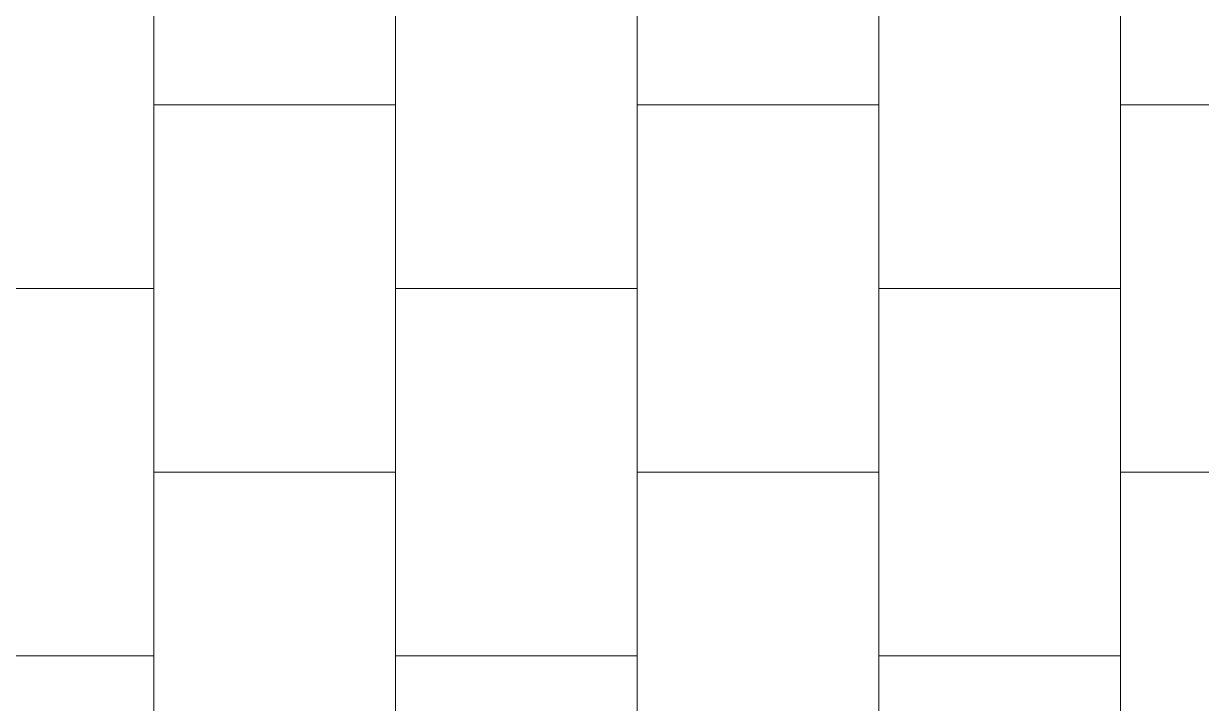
# Model space of a CAD drawing. Header units: millimetres. Extents: x 1832547 to 2001569, y -558009 to -417808.
# Drawn here: x 1888990 to 1890513, y -438691 to -437812 of the extents above; entities that cross this region are included whole.
import ezdxf

# ---------------------------------------------------------------- set-up
doc = ezdxf.new("R2010")
doc.units = ezdxf.units.MM
doc.header["$MEASUREMENT"] = 0
doc.layers.add('CA.thay 145', color=145, linetype='CONTINUOUS', lineweight=18)
doc.layers.add('CA.vat lieu 08', color=8, linetype='CONTINUOUS', lineweight=5)

msp = doc.modelspace()

# ---------------------------------------------------------------- hatches: boundary and pattern name
at = {"layer": 'CA.thay 145', "ltscale": 100}
h = msp.add_hatch(dxfattribs=at)
h.set_pattern_fill('GRASS', color=256, scale=100, pattern_type=2)
h.set_pattern_definition([(90, (1892883.23, -437123.656), (-70.7107, 70.7107), [18.75, -122.6714]), (45, (1892883.23, -437123.66), (-70.7107, 70.7107), [18.75, -81.25]), (135, (1892883.23, -437123.66), (-70.7107, -70.7107), [18.75, -81.25])])
h.paths.add_polyline_path([(1887516.2, -438855.1), (1887516.2, -439055.1), (1887516.2, -439187.3), (1898250.3, -439700.5), (1898250.3, -439305.1, 0.414214), (1897800.3, -438855.1)])
h.paths.add_polyline_path([(1887516.2, -435257.3), (1887516.2, -435307), (1887516.2, -435555.1), (1897800.3, -435555.1, 0.414214), (1898250.3, -435105.1), (1898250.3, -434546.8)])
at = {"layer": 'CA.vat lieu 08', "ltscale": 1000}
h = msp.add_hatch(dxfattribs=at)
h.set_pattern_fill('APPIANRN', color=256, scale=50, angle=90, pattern_type=2)
h.set_pattern_definition([(90, (1892908.23, -437205.12), (-312.5, 2e-14), []), (180, (1892908.23, -437205.12), (-312.5, -237.5), [312.5, -312.5])])
h.paths.add_polyline_path([(1897800.3, -438805.1, -0.414214), (1898300.3, -439305.1), (1898300.3, -435105.1, -0.414214), (1897800.3, -435605.1), (1887516.2, -435605.1), (1887516.2, -438805.1)])

doc.saveas('drawing.dxf')
